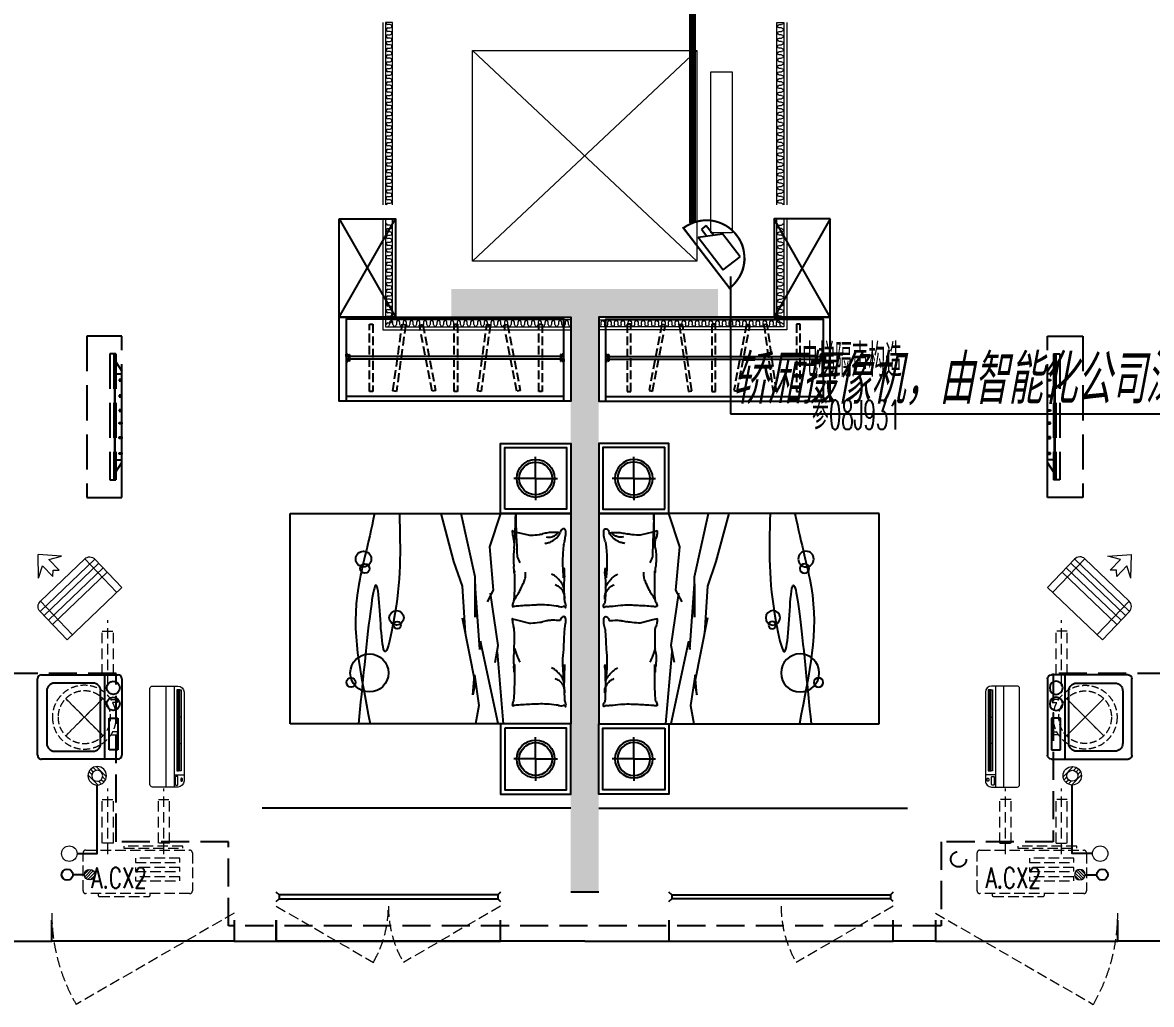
# Model space of a CAD drawing. Extents: x 3443499 to 7125205, y -1700016 to -264854.
# Drawn here: x 3556801 to 3564849, y -1077347 to -1070347 of the extents above; entities that cross this region are included whole.
import ezdxf
from ezdxf.enums import TextEntityAlignment as Align

# ---------------------------------------------------------------- set-up
doc = ezdxf.new("R2010")
doc.units = 0
doc.header["$LTSCALE"] = 1000
doc.header["$MEASUREMENT"] = 0
for name, pattern in [('$1$DASH', [0.35, 0.25, -0.1]), ('3.5方案汇报，与郭总、侯月琴确定户型_t8$0$高层_t8$0$DASH', [0.35, 0.25, -0.1]), ('A户型$0$DASH', [0.35, 0.25, -0.1]), ('DASH', [0.35, 0.25, -0.1]), ('HIDDEN', [0.375, 0.25, -0.125])]:
    doc.linetypes.add(name, pattern=pattern)
doc.layers.get('0').update_dxf_attribs({"linetype": 'CONTINUOUS'})
for name, color, linetype in [('!校对', 2, 'CONTINUOUS'), ('3-栏杆1', 252, 'CONTINUOUS'), ('3.5方案汇报，与郭总、侯月琴确定户型_t8$0$2020.03.04 -1安徽标准化洋房户型(UA）_t8_t8$0$A-家具-FURN', 251, 'CONTINUOUS'), ('3.5方案汇报，与郭总、侯月琴确定户型_t8$0$2020.03.04 -1安徽标准化洋房户型(UA）_t8_t8$0$fur', 252, 'CONTINUOUS'), ('3.5方案汇报，与郭总、侯月琴确定户型_t8$0$2020.03.04 -1安徽标准化洋房户型(UA）_t8_t8$0$看线', 154, 'CONTINUOUS'), ('3.5方案汇报，与郭总、侯月琴确定户型_t8$0$高层_t8$0$LS-家具-LB', 8, 'CONTINUOUS'), ('5fur', 175, 'CONTINUOUS'), ('DIM-照明', 7, 'CONTINUOUS'), ('EQUIP-安防', 3, 'CONTINUOUS'), ('LS-家具-LB', 8, 'CONTINUOUS'), ('LVTRY', 252, 'CONTINUOUS'), ('VPIPE-凝结', 150, 'CONTINUOUS'), ('VPIPE-雨水', 4, 'DASH'), ('WIRE-安防', 4, 'CONTINUOUS'), ('WIRE-照明', 2, 'CONTINUOUS'), ('保温', 6, 'CONTINUOUS'), ('看线', 185, 'CONTINUOUS')]:
    doc.layers.add(name, color=color, linetype=linetype)
for name, color, linetype, lineweight in [('3.5方案汇报，与郭总、侯月琴确定户型_t8$0$STAIR', 2, 'CONTINUOUS', 18), ('EQUIP_地漏', 7, 'CONTINUOUS', 18), ('PUB_TEXT', 7, 'CONTINUOUS', 20), ('VPIPE-废水', 31, 'TG_F', 18), ('WINDOW', 146, 'CONTINUOUS', 20), ('填充', 251, 'CONTINUOUS', 5), ('平面-空调室内机', 176, 'CONTINUOUS', 9), ('平面-空调预留孔', 252, 'CONTINUOUS', 15)]:
    doc.layers.add(name, color=color, linetype=linetype, lineweight=lineweight)
doc.styles.add('_TCH_DIM', font='SIMPLEX', dxfattribs={"bigfont": 'GBCBIG'})
doc.styles.add('DIM_FONT', font='SIMPLEX', dxfattribs={"width": 0.7, "bigfont": 'GBCBIG'})
doc.styles.add('HZTXT', font='gbeitc.shx', dxfattribs={"width": 0.8, "height": 400, "bigfont": 'hztxt.shx'})
doc.styles.get("Standard").update_dxf_attribs({"font": 'gbenor.shx', "bigfont": 'gbcbig.shx'})
doc.styles.add('TG_LINETYPE', font='SIMPLEX', dxfattribs={"width": 0.8, "height": 3, "bigfont": 'HZTXT'})
doc.linetypes.add('TG_F', pattern='A,2,-0.3,["F",TG_LINETYPE,S=0.1,R=0,X=-0.23,Y=-0.15],0', length=2.3)
pattern_1 = [(90, (-503782.47, -516048.461), (-16.49778, 1e-15), [9.525, -19.05]), (210, (-503782.47, -516048.461), (8.24889, -14.2874966), [9.525, -19.05]), (150, (-503782.47, -516038.936), (-8.24889, -14.2874966), [9.525, -19.05])]

# ---------------------------------------------------------------- blocks, each defined once
blk = doc.blocks.new('A$C00A30745')
at = {"layer": '5fur', "color": 252, "linetype": 'A户型$0$DASH'}
for p, q in [((10300, 2164.2), (10050, 2164.2)), ((10050, 2164.2), (10050, 1014.2)), ((10300, 1014.2), (10300, 2164.2)), ((10257.8, 2039.2), (10213.4, 2039.2)), ((10213.4, 2039.2), (10213.4, 1139.2)), ((10241.9, 2039.2), (10241.9, 1139.2)), ((10241.9, 2030.9), (10257.8, 2030.9)), ((10241.9, 2020.7), (10257.8, 2020.7)), ((10257.8, 2039.2), (10257.8, 1139.2)), ((10241.9, 2010.5), (10257.8, 2010.5)), ((10241.9, 2000.2), (10257.8, 2000.2)), ((10241.9, 1990), (10257.8, 1990)), ((10241.9, 1979.8), (10257.8, 1979.8)), ((10241.9, 1969.5), (10257.8, 1969.5)), ((10241.9, 1959.3), (10257.8, 1959.3)), ((10241.9, 1949.1), (10257.8, 1949.1)), ((10241.9, 1938.9), (10257.8, 1938.9)), ((10257.8, 1981.2), (10300, 1914.5)), ((10241.9, 1928.6), (10257.8, 1928.6)), ((10241.9, 1918.4), (10257.8, 1918.4)), ((10241.9, 1908.2), (10257.8, 1908.2)), ((10241.9, 1898), (10257.8, 1898)), ((10241.9, 1887.7), (10257.8, 1887.7)), ((10241.9, 1877.5), (10257.8, 1877.5)), ((10241.9, 1867.3), (10257.8, 1867.3)), ((10241.9, 1857), (10257.8, 1857)), ((10257.8, 1896.6), (10300, 1896.6)), ((10280.4, 1855.8), (10280.4, 1845.1)), ((10300, 1855.8), (10280.4, 1855.8)), ((10300, 1263.9), (10300, 1914.5)), ((10300, 1845.1), (10300, 1855.8)), ((10241.9, 1846.8), (10257.8, 1846.8)), ((10241.9, 1836.6), (10257.8, 1836.6)), ((10241.9, 1826.4), (10257.8, 1826.4)), ((10241.9, 1816.1), (10257.8, 1816.1)), ((10241.9, 1805.9), (10257.8, 1805.9)), ((10241.9, 1795.7), (10257.8, 1795.7)), ((10241.9, 1785.5), (10257.8, 1785.5)), ((10241.9, 1775.2), (10257.8, 1775.2)), ((10280.4, 1845.1), (10300, 1845.1)), ((10241.9, 1765), (10257.8, 1765)), ((10241.9, 1754.8), (10257.8, 1754.8)), ((10241.9, 1744.5), (10257.8, 1744.5)), ((10241.9, 1734.3), (10257.8, 1734.3)), ((10241.9, 1724.1), (10257.8, 1724.1)), ((10241.9, 1713.9), (10257.8, 1713.9)), ((10241.9, 1703.6), (10257.8, 1703.6)), ((10241.9, 1693.4), (10257.8, 1693.4)), ((10280.4, 1742.7), (10280.4, 1732)), ((10300, 1742.7), (10280.4, 1742.7)), ((10280.4, 1732), (10300, 1732)), ((10300, 1732), (10300, 1742.7)), ((10241.9, 1683.2), (10257.8, 1683.2)), ((10241.9, 1673), (10257.8, 1673)), ((10241.9, 1662.7), (10257.8, 1662.7)), ((10241.9, 1652.5), (10257.8, 1652.5)), ((10241.9, 1642.3), (10257.8, 1642.3)), ((10241.9, 1632), (10257.8, 1632)), ((10241.9, 1621.8), (10257.8, 1621.8)), ((10241.9, 1611.6), (10257.8, 1611.6)), ((10280.4, 1639.6), (10280.4, 1628.9)), ((10300, 1639.6), (10280.4, 1639.6)), ((10280.4, 1628.9), (10300, 1628.9)), ((10300, 1628.9), (10300, 1639.6)), ((10241.9, 1601.4), (10257.8, 1601.4)), ((10241.9, 1591.1), (10257.8, 1591.1)), ((10241.9, 1580.9), (10257.8, 1580.9)), ((10241.9, 1570.7), (10257.8, 1570.7)), ((10241.9, 1560.5), (10257.8, 1560.5)), ((10241.9, 1550.2), (10257.8, 1550.2)), ((10241.9, 1540), (10257.8, 1540)), ((10241.9, 1529.8), (10257.8, 1529.8)), ((10280.4, 1538.7), (10280.4, 1549.4)), ((10280.4, 1549.4), (10300, 1549.4)), ((10300, 1538.7), (10280.4, 1538.7)), ((10300, 1549.4), (10300, 1538.7)), ((10241.9, 1519.5), (10257.8, 1519.5)), ((10241.9, 1509.3), (10257.8, 1509.3)), ((10241.9, 1499.1), (10257.8, 1499.1)), ((10241.9, 1488.9), (10257.8, 1488.9)), ((10241.9, 1478.6), (10257.8, 1478.6)), ((10241.9, 1468.4), (10257.8, 1468.4)), ((10241.9, 1458.2), (10257.8, 1458.2)), ((10241.9, 1448), (10257.8, 1448)), ((10241.9, 1437.7), (10257.8, 1437.7)), ((10241.9, 1427.5), (10257.8, 1427.5)), ((10241.9, 1417.3), (10257.8, 1417.3)), ((10241.9, 1407), (10257.8, 1407)), ((10241.9, 1396.8), (10257.8, 1396.8)), ((10241.9, 1386.6), (10257.8, 1386.6)), ((10241.9, 1376.4), (10257.8, 1376.4)), ((10280.4, 1435.7), (10280.4, 1446.4)), ((10280.4, 1446.4), (10300, 1446.4)), ((10300, 1435.7), (10280.4, 1435.7)), ((10300, 1446.4), (10300, 1435.7)), ((10241.9, 1366.1), (10257.8, 1366.1)), ((10241.9, 1355.9), (10257.8, 1355.9)), ((10241.9, 1345.7), (10257.8, 1345.7)), ((10241.9, 1335.4), (10257.8, 1335.4)), ((10241.9, 1325.2), (10257.8, 1325.2)), ((10241.9, 1315), (10257.8, 1315)), ((10241.9, 1304.8), (10257.8, 1304.8)), ((10241.9, 1294.5), (10257.8, 1294.5)), ((10280.4, 1322.6), (10280.4, 1333.3)), ((10280.4, 1333.3), (10300, 1333.3)), ((10300, 1322.6), (10280.4, 1322.6)), ((10300, 1333.3), (10300, 1322.6)), ((10241.9, 1284.3), (10257.8, 1284.3)), ((10241.9, 1274.1), (10257.8, 1274.1)), ((10241.9, 1263.9), (10257.8, 1263.9)), ((10241.9, 1253.6), (10257.8, 1253.6)), ((10241.9, 1243.4), (10257.8, 1243.4)), ((10241.9, 1233.2), (10257.8, 1233.2)), ((10241.9, 1222.9), (10257.8, 1222.9)), ((10241.9, 1212.7), (10257.8, 1212.7)), ((10257.8, 1281.7), (10300, 1281.7)), ((10257.8, 1197.1), (10300, 1263.9)), ((10213.4, 1139.2), (10257.8, 1139.2)), ((10241.9, 1202.5), (10257.8, 1202.5)), ((10241.9, 1192.3), (10257.8, 1192.3)), ((10241.9, 1182), (10257.8, 1182)), ((10241.9, 1171.8), (10257.8, 1171.8)), ((10241.9, 1161.6), (10257.8, 1161.6)), ((10241.9, 1151.4), (10257.8, 1151.4)), ((10241.9, 1141.1), (10257.8, 1141.1)), ((10050, 1014.2), (10300, 1014.2))]:
    blk.add_line(p, q, dxfattribs=at)
blk = doc.blocks.new('$TwtSys$00000543')
at = {"color": 252}
for p, q in [((-94, -9), (9, 94)), ((-9, -94), (94, 9)), ((12, 55), (42, 84)), ((40, 40), (66, 66)), ((55, 12), (84, 42)), ((-84, -42), (-55, -12)), ((-66, -66), (-40, -40)), ((-42, -84), (-12, -55))]:
    blk.add_line(p, q, dxfattribs=at)
for radius in [94, 56.4]:
    blk.add_circle((0, 0), radius, dxfattribs=at)
blk = doc.blocks.new('dnfhfn')
at = {"color": 252, "linetype": '$1$DASH', "ltscale": 0.2}
for p, q in [((101.9, 462.7, 0), (121.9, 462.7, 0)), ((101.9, 417.2, 0), (101.9, 462.7, 0)), ((121.9, 462.7, 0), (121.9, 429, 0)), ((353.1, 462.7, 0), (333.1, 462.7, 0)), ((333.1, 462.7, 0), (333.1, 429, 0)), ((353.1, 417.2, 0), (353.1, 462.7, 0))]:
    blk.add_line(p, q, dxfattribs=at)
at = {"color": 252, "linetype": '$1$DASH', "ltscale": 0.2, "elevation": 0}
for points in [[(94.9, 360.1), (94.9, 360.1), (360.1, 94.9), (360.1, 94.9)], [(360.1, 360.1), (94.9, 94.9), (94.9, 94.9), (360.1, 360.1)]]:
    blk.add_lwpolyline(points, close=True, dxfattribs=at)
at = {"color": 252, "linetype": '$1$DASH', "ltscale": 0.2}
for radius in [227.5, 187.5]:
    blk.add_circle((227.5, 227.5, 0), radius, dxfattribs=at)
blk = doc.blocks.new('$TwtSys$00000141')
at = {"color": 1}
for p, q in [((-47, 4), (-5, 46)), ((-47, 4), (-5, 46)), ((-44, -18), (18, 44)), ((-44, -18), (18, 44)), ((-33, -33), (33, 33)), ((-33, -33), (33, 33)), ((-16, -44), (44, 16)), ((-16, -44), (44, 16)), ((6, -46), (46, -6)), ((6, -46), (46, -6))]:
    blk.add_line(p, q, dxfattribs=at)
blk.add_circle((0, 0), 47, dxfattribs=at)
blk.add_circle((0, 0), 47, dxfattribs=at)
blk = doc.blocks.new('fergve')
at = {"layer": '平面-空调预留孔', "color": 8, "linetype": 'DASH', "ltscale": 0.3}
for p, q in [((119062.7, 54987.6), (119062.7, 54977.6)), ((119435.6, 54977.6), (119435.6, 54987.6)), ((119072.7, 54967.6), (119425.6, 54967.6))]:
    blk.add_line(p, q, dxfattribs=at)
blk.add_lwpolyline([(119715.9, 54987.6), (118975.9, 54987.6, -0.414214), (118955.9, 55007.6), (118955.9, 55277.6, -0.414214), (118975.9, 55297.6), (119715.9, 55297.6, -0.414214), (119735.9, 55277.6), (119735.9, 55007.6, -0.414214)], format="xyb", close=True, dxfattribs=at)
for points in [[(119666.7, 55326.8), (119246.8, 55326.8), (119246.8, 55311.6), (119666.7, 55311.6)], [(119645.5, 55239.2), (119330, 55239.2), (119330, 55210.2), (119645.5, 55210.2)], [(119645.5, 55173.4), (119330, 55173.4), (119330, 55144.4), (119645.5, 55144.4)], [(119645.5, 55107.6), (119330, 55107.6), (119330, 55078.6), (119645.5, 55078.6)]]:
    blk.add_lwpolyline(points, close=True, dxfattribs=at)
for centre, start, end in [((119072.7, 54977.6), 180, 270), ((119425.6, 54977.6), 270, 0)]:
    blk.add_arc(centre, 10, start, end, dxfattribs=at)
at = {"layer": '平面-空调预留孔', "color": 8, "linetype": 'DASH', "ltscale": 0.3, "style": '_TCH_DIM', "width": 0.705882}
blk.add_text('A.CX2', height=146.88, dxfattribs=at).set_placement((119015.3, 55027.3))
blk = doc.blocks.new('$LinePat$保温层')
at = {"color": 0}
for p, q in [((24, -24), (24, -56)), ((72, -56), (72, -24))]:
    blk.add_line(p, q, dxfattribs=at)
for centre, start, end in [((96, -24), 90, 180), ((0, -24), 0, 90), ((48, -56), 180, 0)]:
    blk.add_arc(centre, 24, start, end, dxfattribs=at)
blk = doc.blocks.new('FSFSFSEFS')
at = {"layer": '填充', "color": 252, "true_color": 0x939598}
for points in [[(502442.4, 522248.5), (502442.4, 520948.5)], [(502512.4, 520948.5), (502512.4, 522248.5), (502462.4, 522248.5), (502462.4, 520948.5)], [(502442.4, 520848.5), (502442.4, 520058.5), (503782.5, 520058.5)], [(502462.4, 520848.5), (502462.4, 520078.5), (503782.5, 520078.5), (503782.5, 520128.5), (502512.4, 520128.5), (502512.4, 520848.5)]]:
    blk.add_lwpolyline(points, dxfattribs=at)
at = {"layer": '填充', "color": 252, "yscale": 0.4999999998742679, "zscale": 0.4999999998742679}
for p, xscale, rotation in [((502467.4, 522198.1), 0.5006377550074883, 90.00000000000567), ((502467.4, 522150), 0.5006377550074883, 90.00000000000567), ((502467.4, 522101.9), 0.5006377550074883, 90.00000000000567), ((502467.4, 522053.9), 0.5006377550074883, 90.00000000000567), ((502467.4, 522005.8), 0.5006377550074883, 90.00000000000567), ((502467.4, 521957.7), 0.5006377550074883, 90.00000000000567), ((502467.4, 521909.7), 0.5006377550074883, 90.00000000000567), ((502467.4, 521861.6), 0.5006377550074883, 90.00000000000567), ((502467.4, 521813.6), 0.5006377550074883, 90.00000000000567), ((502467.4, 521765.5), 0.5006377550074883, 90.00000000000567), ((502467.4, 521717.4), 0.5006377550074883, 90.00000000000567), ((502467.4, 521669.4), 0.5006377550074883, 90.00000000000567), ((502467.4, 521621.3), 0.5006377550074883, 90.00000000000567), ((502467.4, 521573.3), 0.5006377550074883, 90.00000000000567), ((502467.4, 521525.2), 0.5006377550074883, 90.00000000000567), ((502467.4, 521477.1), 0.5006377550074883, 90.00000000000567), ((502467.4, 521429.1), 0.5006377550074883, 90.00000000000567), ((502467.4, 521381), 0.5006377550074883, 90.00000000000567), ((502467.4, 521333), 0.5006377550074883, 90.00000000000567), ((502467.4, 521284.9), 0.5006377550074883, 90.00000000000567), ((502467.4, 521236.8), 0.5006377550074883, 90.00000000000567), ((502467.4, 521188.8), 0.5006377550074883, 90.00000000000567), ((502467.4, 521140.7), 0.5006377550074883, 90.00000000000567), ((502467.4, 521092.6), 0.5006377550074883, 90.00000000000567), ((502467.4, 521044.6), 0.5006377550074883, 90.00000000000567), ((502467.4, 520996.5), 0.5006377550074883, 90.00000000000567), ((502467.4, 520948.5), 0.5006377550074883, 90.00000000000567), ((502467.4, 520768.3), 0.5006377550074883, 90.00000000000567), ((502467.4, 520720.2), 0.5006377550074883, 90.00000000000567), ((502467.4, 520672.1), 0.5006377550074883, 90.00000000000567), ((502467.4, 520624.1), 0.5006377550074883, 90.00000000000567), ((502467.4, 520576), 0.5006377550074883, 90.00000000000567), ((502467.4, 520528), 0.5006377550074883, 90.00000000000567), ((502467.4, 520479.9), 0.5006377550074883, 90.00000000000567), ((502467.4, 520431.8), 0.5006377550074883, 90.00000000000567), ((502467.4, 520383.8), 0.5006377550074883, 90.00000000000567), ((502467.4, 520335.7), 0.5006377550074883, 90.00000000000567), ((502467.4, 520287.6), 0.5006377550074883, 90.00000000000567), ((502467.4, 520239.6), 0.5006377550074883, 90.00000000000567), ((502467.4, 520191.5), 0.5006377550074883, 90.00000000000567), ((502467.4, 520143.5), 0.5006377550074883, 90.00000000000567), ((502467.4, 520095.4), 0.5006377550074883, 90.00000000000567), ((502527.4, 520083.5), 0.5013020832264922, 180.0000000004735), ((502575.5, 520083.5), 0.5013020832264922, 180.0000000004735), ((502623.6, 520083.5), 0.5013020832264922, 180.0000000004735), ((502671.7, 520083.5), 0.5013020832264922, 180.0000000004735), ((502719.9, 520083.5), 0.5013020832264922, 180.0000000004735), ((502768, 520083.5), 0.5013020832264922, 180.0000000004735), ((502816.1, 520083.5), 0.5013020832264922, 180.0000000004735), ((502864.2, 520083.5), 0.5013020832264922, 180.0000000004735), ((502912.4, 520083.5), 0.5013020832264922, 180.0000000004735), ((502960.5, 520083.5), 0.5013020832264922, 180.0000000004735), ((503008.6, 520083.5), 0.5013020832264922, 180.0000000004735), ((503056.7, 520083.5), 0.5013020832264922, 180.0000000004735), ((503104.9, 520083.5), 0.5013020832264922, 180.0000000004735), ((503153, 520083.5), 0.5013020832264922, 180.0000000004735), ((503201.1, 520083.5), 0.5013020832264922, 180.0000000004735), ((503249.2, 520083.5), 0.5013020832264922, 180.0000000004735), ((503297.4, 520083.5), 0.5013020832264922, 180.0000000004735), ((503345.5, 520083.5), 0.5013020832264922, 180.0000000004735), ((503393.6, 520083.5), 0.5013020832264922, 180.0000000004735), ((503441.7, 520083.5), 0.5013020832264922, 180.0000000004735), ((503489.9, 520083.5), 0.5013020832264922, 180.0000000004735), ((503538, 520083.5), 0.5013020832264922, 180.0000000004735), ((503586.1, 520083.5), 0.5013020832264922, 180.0000000004735), ((503634.2, 520083.5), 0.5013020832264922, 180.0000000004735), ((503682.4, 520083.5), 0.5013020832264922, 180.0000000004735), ((503730.5, 520083.5), 0.5013020832264922, 180.0000000004735), ((503778.6, 520083.5), 0.5013020832264922, 180.0000000004735)]:
    blk.add_blockref('$LinePat$保温层', p, dxfattribs=dict(at, xscale=xscale, rotation=rotation))
blk = doc.blocks.new('dasdasf1sa2f31as32f')
at = {"color": 8}
for p, q in [((-116, 585.6), (43.3, 640.5)), ((-22.8, 585.5), (-116, 585.6)), ((-22.8, 585.5), (-73.4, 493.2)), ((82.7, 476.6), (43.3, 640.5)), ((-473.5, 259.7), (-339.5, 504)), ((-269.8, 524.3), (-427.7, 236.5)), ((134.6, 245.5), (-338.8, 505.1)), ((-269.8, 524.3), (113.7, 314)), ((-31.3, 504.4), (-73.4, 493.2)), ((-18.1, 462.9), (-31.3, 504.4)), ((32.4, 555.1), (-18.1, 462.9)), ((82.7, 476.6), (32.4, 555.1)), ((92.6, 168.8), (-380.9, 428.5)), ((114.7, 208.4), (-359.1, 468.2)), ((72.3, 131.9), (-401.1, 391.6)), ((0, 0), (-473.5, 259.7)), ((113.7, 314), (-44.2, 26.2)), ((134, 244.4), (0, 0))]:
    blk.add_line(p, q, dxfattribs=at)
for centre, start, end in [((-294.5, 479.4), 61.25933, 151.25933), ((89, 269), 331.25933, 61.25933)]:
    blk.add_arc(centre, 51.3, start, end, dxfattribs=at)
blk = doc.blocks.new('dongkong')
at = {"layer": '平面-空调预留孔', "color": 8, "linetype": 'HIDDEN', "ltscale": 0.3}
for p, q in [((-603796, 210899.9), (-603796, 210431.5)), ((-603836, 210821), (-603836, 210510.8)), ((-603836, 210821), (-603756, 210821)), ((-603756, 210821), (-603756, 210510.8))]:
    blk.add_line(p, q, dxfattribs=at)
blk.add_lwpolyline([(-603756, 210510.8), (-603836, 210510.8)], dxfattribs=at)
blk = doc.blocks.new('A$C001338C2')
at = {"color": 8}
for p, q in [((845, 304), (55, 304)), ((109, 215), (109, 304)), ((0, 249), (0, 22)), ((900, 22), (900, 249)), ((22, 0), (878, 0))]:
    blk.add_line(p, q, dxfattribs=at)
at = {"color": 8, "lineweight": 5}
for p, q in [((900, 215), (0, 215)), ((865, 279), (144, 279)), ((144, 279), (144, 266)), ((387, 279), (144, 279)), ((144, 279), (144, 253)), ((144, 266), (865, 266)), ((144, 240), (144, 253)), ((144, 253), (865, 253)), ((865, 240), (144, 240)), ((387, 240), (387, 279)), ((622, 240), (387, 240)), ((865, 279), (622, 279)), ((622, 279), (622, 240)), ((865, 253), (865, 279)), ((865, 266), (865, 240)), ((900, 143), (0, 143))]:
    blk.add_line(p, q, dxfattribs=at)
at = {"color": 8}
for points in [[(89, 226), (22, 226, -0.414214), (17, 232), (17, 243, -0.414214), (22, 249), (89, 249, -0.414214), (95, 243), (95, 232, -0.414214)], [(73, 275), (57, 275, -0.414214), (51, 281), (51, 283, -0.414214), (57, 289), (73, 289, -0.414214), (79, 283), (79, 281, -0.414214)]]:
    blk.add_lwpolyline(points, format="xyb", close=True, dxfattribs=at)
for centre, radius, start, end in [((55, 249), 55, 90, 180), ((845, 249), 55, 360, 90), ((22, 22), 22, 180, 270), ((878, 22), 22, 270, 360)]:
    blk.add_arc(centre, radius, start, end, dxfattribs=at)
blk = doc.blocks.new('A$C263B1184')
at = {"layer": '保温', "linetype": 'Continuous', "ltscale": 10}
h = blk.add_hatch(dxfattribs=at)
h.set_pattern_fill('HEX', color=251, scale=10, angle=90, style=0)
h.set_pattern_definition(pattern_1)
h.paths.add_polyline_path([(1050.1, 4100), (1050.1, 4300), (-850, 4300), (-850, 4100)])
h = blk.add_hatch(dxfattribs=at)
h.set_pattern_fill('HEX', color=251, scale=10, angle=90, style=0)
h.set_pattern_definition(pattern_1)
h.paths.add_polyline_path([(0.1, 0), (200.1, 0), (200.1, 4100), (0.1, 4100)])
at = {"layer": '保温', "color": 251, "linetype": 'ByBlock', "ltscale": 10}
blk.add_line((0, 0), (200, 0), dxfattribs=at)
blk = doc.blocks.new('3.5方案汇报，与郭总、侯月琴确定户型_t8$0$2020.03.04 -1安徽标准化洋房户型(UA）_t8_t8$0$A-F-Bed1500-4')
for p, q in [((-750, 0), (750, 0)), ((-750, -2000), (-750, 0)), ((750, 0), (750, -2000)), ((750, -2000), (-750, -2000))]:
    blk.add_line(p, q)
at = {"color": 251}
for p, q in [((-617.8, -386.2), (-597.1, -303.6)), ((8.5, -386.2), (29.2, -303.6)), ((-625.3, -416.2), (-617.8, -386.2)), ((1, -416.2), (8.5, -386.2)), ((750, -478.8), (236.2, -522.2)), ((-511.9, -577.2), (-750, -498.5)), ((-203.9, -549.7), (-511.9, -577.2)), ((-121.4, -593.7), (-203.9, -549.7)), ((192.2, -516.7), (-181.9, -571.7)), ((746.3, -516.7), (159.2, -643.1)), ((313.2, -538.7), (192.2, -516.7)), ((159.2, -643.1), (219.7, -648.6)), ((-297.4, -681.6), (-750, -781.9)), ((-11.3, -681.6), (-297.4, -681.6)), ((219.7, -648.6), (-247.9, -681.6)), ((-247.9, -681.6), (-11.3, -681.6)), ((-5.8, -775.1), (461.8, -681.6)), ((399.8, -687.1), (619.8, -654.1)), ((542.8, -698.1), (399.8, -687.1)), ((461.8, -681.6), (542.8, -698.1)), ((619.8, -654.1), (750, -678.8)), ((-407.4, -835.5), (-231.4, -775.1)), ((-231.4, -775.1), (103.3, -753.3)), ((-750, -926.6), (-407.4, -835.5))]:
    blk.add_line(p, q, dxfattribs=at)
for points in [[(-221.2, -48.4, 0.027842), (-245, -59.1, 0.048685), (-257.6, -67.1, 0.023666), (-285.5, -91.5, 0.031223), (-304.5, -112.2, 0.046801), (-309.6, -119.9, 0.023191), (-317.6, -136.6)], [(-139.2, -42.8, 0.088153), (-173.8, -46.3, 0.088153), (-205, -61.5, 0.077547), (-226.6, -83.1, 0.077547), (-240.7, -110.3)], [(-135.5, -403.1, 0.016108), (-174.4, -376.8, 0.024599), (-201.2, -361.8, 0.009477), (-250.3, -338.5, 0.015937), (-280.1, -326.1, 0.072521), (-296.4, -322.5, 0.033339), (-332.7, -322.4)], [(-521.7, -401.5, 0.009729), (-744.4, -392.5, 0.002723), (-441.6, -382.4, 0.007971), (-419.8, -373.4, 0.007971), (-398.4, -363.6)], [(213.5, -401.5, 0.009729), (240.8, -392.5, 0.009729), (267.7, -382.4, 0.007971), (289.4, -373.4, 0.007971), (310.9, -363.6)]]:
    blk.add_lwpolyline(points, format="xyb", dxfattribs=at)
for centre, radius in [((-6.3, -1241.9), 51.6), ((46.1, -1236.6), 26.2), ((386.6, -1435.5), 135.8), ((-425.4, -1477.4), 55.7), ((-357.3, -1467), 33.5), ((454.7, -1566.4), 33.1)]:
    blk.add_circle(centre, radius, dxfattribs=at)
for centre, radius, start, end in [((-628.3, -50), 13.1, 101.27238, 206.58052), ((-609.5, -40.6), 34.2, 206.58052, 265.59979), ((-613.2, -125.8), 90.4, 90, 101.27238), ((-123.4, -127.8), 491.8, 173.76764, 180), ((-613.2, -196.5), 161.1, 81.56281, 90), ((-676.3, -199.1), 139.9, 45.09762, 62.79641), ((-634.3, -338.6), 304.8, 74.25602, 81.56281), ((-485.9, 187.9), 242.2, 254.25602, 262.45315), ((-402.1, 1074.8), 1132.9, 264.1433, 270.00126), ((-402.1, 990.8), 1049, 270, 276.0867), ((-335.3, -196.9), 152.4, 92.53859, 100.18988), ((-468.1, -1934), 1890.1, 84.61873, 86.78996), ((-329.2, -334), 289.7, 85.19815, 92.53859), ((-231.9, 824.8), 873.2, 265.19815, 269.42426), ((-225.6, 1445.8), 1494.3, 269.42426, 271.90789), ((-203.2, 772.7), 820.8, 271.90789, 275.25919), ((-132.9, 9.1), 53.9, 275.25919, 300.65125), ((-90.7, -62.2), 28.9, 85.69746, 120.65125), ((-90.4, -58.4), 25.1, 68.2117, 85.69746), ((-72.2, -48.6), 15.6, 158.0096, 201.42098), ((-328.3, -36.1), 246, 347.89054, 351.86652), ((-82.7, -44.4), 4.28, 78.10694, 158.0096), ((-117.3, -66.3), 32.8, 351.86652, 21.42098), ((-81.3, -37.9), 2.32, 258.10694, 19.56397), ((-82.4, -38.3), 3.42, 19.56397, 68.2117), ((-2.1, -50), 13.1, 101.27238, 206.58052), ((16.8, -40.6), 34.2, 206.58052, 265.59979), ((13, -125.8), 90.4, 90, 101.27238), ((502.9, -127.8), 491.8, 173.76764, 180), ((13, -196.5), 161.1, 81.56281, 90), ((-8, -338.6), 304.8, 74.25602, 81.56281), ((347.8, 4073.2), 4127.5, 266.20601, 268.19145), ((307.2, 624.5), 682.7, 262.45315, 270), ((307.2, 990.8), 1049, 270, 276.0867), ((338.9, -334), 289.7, 85.19815, 92.53859), ((498.7, 6156.8), 6203.8, 268.40567, 269.60458), ((436.3, 824.8), 873.2, 265.19815, 269.42426), ((653.8, -374.1), 391.6, 128.38857, 133.81151), ((458.3, -127.3), 76.8, 117.23959, 128.38857), ((362.3, 474.1), 529.3, 276.0867, 280.18988), ((530.3, -267.1), 234, 110.86028, 117.23959), ((442.5, 1445.8), 1494.3, 269.42426, 271.90789), ((521.6, -141.7), 99.2, 126.08636, 143.82335), ((521.6, -141.7), 99.2, 105.93524, 126.08636), ((443.4, 2582.7), 2630.7, 271.06466, 272.93655), ((521.6, -141.7), 99.2, 85.78412, 105.93524), ((573.2, 9.1), 53.9, 275.25919, 300.65125), ((615.4, -62.2), 28.9, 85.69746, 120.65125), ((615.7, -58.4), 25.1, 68.2117, 85.69746), ((633.9, -48.6), 15.6, 158.0096, 201.42098), ((377.8, -36.1), 246, 347.89054, 351.86652), ((588.9, -66.3), 32.8, 351.86652, 21.42098), ((623.5, -44.4), 4.28, 78.10694, 158.0096), ((624.8, -37.9), 2.32, 258.10694, 19.56397), ((623.8, -38.3), 3.42, 19.56397, 68.2117), ((-411.2, -127.8), 204, 180, 189.68437), ((-666.9, -163.1), 89.9, 41.44291, 53.73593), ((-639, -138.5), 52.6, 25.35512, 41.44291), ((-728, -180.6), 151.1, 21.81492, 25.35512), ((-778.6, -200.9), 205.6, 18.7799, 21.81492), ((-637.1, -152.8), 56.2, 0, 18.7799), ((-672.5, -152.8), 91.5, 345.31489, 0), ((-676.3, -199.1), 139.9, 27.39883, 45.09762), ((-676.3, -199.1), 139.9, 16.51498, 27.39883), ((-676.3, -199.1), 139.9, 5.63113, 16.51498), ((814.4, -224.8), 913.1, 172.3191, 176.63125), ((106.1, -129.3), 198.3, 167.89054, 172.3191), ((215.1, -127.8), 204, 180, 189.68437), ((534.8, -214.8), 200.2, 151.68324, 156.99723), ((402, -143.2), 49.3, 140.96506, 151.68324), ((538.6, -254), 225.2, 133.81151, 140.96506), ((521.6, -141.7), 99.2, 143.82335, 161.56035), ((1520.6, -224.8), 913.1, 172.3191, 176.63125), ((812.3, -129.3), 198.3, 167.89054, 172.3191), ((257.2, -13.7), 882, 189.68437, 192.19838), ((-914.9, -267.1), 317.1, 8.00505, 12.19838), ((-1253.2, -314.6), 658.8, 2.66488, 8.00505), ((580.5, -211.1), 678.7, 176.63125, 181.63309), ((1266.7, -191.5), 1365.2, 181.63309, 183.05496), ((883.5, -13.7), 882, 189.68437, 192.19838), ((-288.6, -267.1), 317.1, 8.00505, 12.19838), ((-627, -314.6), 658.8, 2.66488, 8.00505), ((1286.7, -211.1), 678.7, 176.63125, 181.63309), ((1972.9, -191.5), 1365.2, 181.63309, 183.05496), ((-662.8, -287.2), 67.7, 345.95481, 2.66488), ((13519.6, 462.4), 13635.6, 183.05496, 183.50486), ((-36.5, -287.2), 67.7, 345.95481, 2.66488), ((14225.8, 462.4), 13635.6, 183.05496, 183.50486), ((-532.4, -521.2), 119.7, 96.43405, 107.38641), ((-529.5, -547.2), 145.9, 78.44144, 96.43405), ((-244.8, -6117.7), 5718.5, 89.71346, 90.97038), ((-321, -340.7), 62.9, 250.78629, 262.77597), ((-222.1, -1563.3), 1164, 86.42603, 89.71346), ((-158.6, -547.2), 145.9, 77.13096, 86.42603), ((230.2, -351.5), 321.2, 183.50486, 189.99836), ((93.9, -521.2), 119.7, 96.43405, 107.38641), ((135.8, -2065.3), 1664, 86.58211, 91.90513), ((423.3, -6117.7), 5718.5, 89.71346, 90.97038), ((412.3, 653.9), 1057.4, 265.3453, 268.26839), ((446.1, -1563.3), 1164, 86.42603, 89.71346), ((495.2, -1386.3), 985.1, 85.05951, 88.63568), ((936.3, -351.5), 321.2, 183.50486, 189.99836), ((-624.4, -416.4), 0.917, 165.95506, 274.08294), ((-643.6, -147.3), 270.8, 274.08294, 279.4841), ((-636.8, -187.8), 229.7, 279.4841, 287.38641), ((-433.2, 75.2), 484.2, 262.03917, 271.8979), ((-484.5, 994.5), 1404.8, 272.74906, 274.61758), ((-273.5, -1618.3), 1216.5, 92.60963, 94.61758), ((-136.2, -449.1), 45.3, 62.71588, 77.13096), ((-80.3, -340.6), 76.7, 242.71588, 253.77885), ((-77.3, -330.3), 87.5, 253.77885, 262.87961), ((-87.9, -415.8), 1.32, 262.87961, 343.30223), ((-105.2, -410.6), 19.3, 343.30223, 9.99836), ((1.9, -416.4), 0.917, 165.95506, 274.08294), ((-17.3, -147.3), 270.8, 274.08294, 279.4841), ((-10.6, -187.8), 229.7, 279.4841, 287.38641), ((281, -178.9), 230.1, 258.44144, 272.74906), ((224.7, 994.5), 1404.8, 272.74906, 274.61758), ((435.7, -1618.3), 1216.5, 92.60963, 94.61758), ((570, -449.1), 45.3, 62.71588, 77.13096), ((625.9, -340.6), 76.7, 242.71588, 253.77885), ((628.9, -330.3), 87.5, 253.77885, 262.87961), ((618.2, -415.8), 1.32, 262.87961, 343.30223), ((601, -410.6), 19.3, 343.30223, 9.99836)]:
    blk.add_arc(centre, radius, start, end, dxfattribs=at)
for points, knots in [([(-750, -1220.9), (-476.8, -1214.8), (-219.5, -1206.6), (406.7, -1343.6), (-750, -1378.3), (203.9, -1456.5), (750, -1514.1)], [0, 0, 0, 0, 692.785923, 915.160849, 1290.08623, 2337.669759, 2337.669759, 2337.669759, 2337.669759]), ([(-750, -1398.9), (-520.4, -1444.7), (-9, -1599.5), (374.4, -1500.2), (750, -1430.3)], [0, 0, 0, 0, 470.099243, 1589.098475, 1589.098475, 1589.098475, 1589.098475])]:
    blk.add_open_spline(points, degree=3, knots=knots, dxfattribs=at)
blk = doc.blocks.new('3.5方案汇报，与郭总、侯月琴确定户型_t8$0$2020.03.04 -1安徽标准化洋房户型(UA）_t8_t8$0$VCBCXVBCXVBV')
at = {"color": 251}
for p, q in [((212022, 120965.5), (212022, 121120.5)), ((212022, 120965.5), (211867, 120965.5)), ((212022, 120965.5), (212022, 120810.5)), ((212022, 120965.5), (212177, 120965.5)), ((212022, 118965.5), (212022, 119120.5)), ((212022, 118965.5), (211867, 118965.5)), ((212022, 118965.5), (212022, 118810.5)), ((212022, 118965.5), (212177, 118965.5))]:
    blk.add_line(p, q, dxfattribs=at)
for points in [[(211772, 120715.5), (211772, 121215.5), (212272, 121215.5), (212272, 120715.5)], [(211772, 119215.5), (211772, 118715.5), (212272, 118715.5), (212272, 119215.5)]]:
    blk.add_lwpolyline(points, close=True)
for points in [[(211802, 120745.5), (211802, 121185.5), (212242, 121185.5), (212242, 120745.5)], [(211802, 119185.5), (211802, 118745.5), (212242, 118745.5), (212242, 119185.5)]]:
    blk.add_lwpolyline(points, close=True, dxfattribs=at)
for centre in [(212022, 120965.5), (212022, 118965.5)]:
    blk.add_circle(centre, 135)
for centre in [(212022, 120965.5), (212022, 118965.5)]:
    blk.add_circle(centre, 117, dxfattribs=at)
at = {"layer": '3.5方案汇报，与郭总、侯月琴确定户型_t8$0$2020.03.04 -1安徽标准化洋房户型(UA）_t8_t8$0$A-家具-FURN', "rotation": 270}
blk.add_blockref('3.5方案汇报，与郭总、侯月琴确定户型_t8$0$2020.03.04 -1安徽标准化洋房户型(UA）_t8_t8$0$A-F-Bed1500-4', (212272, 119965.5), dxfattribs=at)
blk = doc.blocks.new('*U242')
at = {"layer": '3.5方案汇报，与郭总、侯月琴确定户型_t8$0$高层_t8$0$LS-家具-LB'}
for p, q in [((50, -280), (50, -263.4)), ((50, -263.4), (60.2, -263.4)), ((67.8, -280), (50, -280)), ((50, -280), (67.8, -280)), ((60.2, -280), (50, -280)), ((67.8, -300.5), (50, -300.5)), ((50, -300.5), (67.8, -300.5)), ((50, -300.5), (50, -317.1)), ((60.2, -300.5), (50, -300.5)), ((50, -317.1), (60.2, -317.1)), ((60.2, -263.4), (60.2, -280)), ((60.2, -317.1), (60.2, -300.5)), ((67.8, -313.4), (67.8, -267.1)), ((67.8, -267.1), (72.2, -267.1)), ((72.2, -313.4), (67.8, -313.4)), ((72.1, -280), (1577.8, -280)), ((72.1, -300.5), (1577.8, -300.5)), ((72.2, -267.1), (72.2, -313.4)), ((1577.8, -267.1), (1577.8, -313.4)), ((1582.2, -267.1), (1577.8, -267.1)), ((1577.8, -313.4), (1582.2, -313.4)), ((1582.2, -313.4), (1582.2, -267.1)), ((1582.2, -280), (1600, -280)), ((1582.2, -300.5), (1600, -300.5)), ((1589.8, -263.4), (1589.8, -280)), ((1600, -263.4), (1589.8, -263.4)), ((1589.8, -280), (1600, -280)), ((1589.8, -300.5), (1600, -300.5)), ((1589.8, -317.1), (1589.8, -300.5)), ((1600, -317.1), (1589.8, -317.1)), ((1600, -280), (1600, -263.4)), ((1600, -300.5), (1600, -317.1)), ((50, -565), (1600, -565)), ((50, -600), (1600, -600))]:
    blk.add_line(p, q, dxfattribs=at)
blk.add_lwpolyline([(50, -600), (50, -15), (1600, -15), (1600, -600), (1650, -600), (1650, 0), (0, 0), (0, -600), (50, -600)], dxfattribs=at)
at = {"layer": '3.5方案汇报，与郭总、侯月琴确定户型_t8$0$高层_t8$0$LS-家具-LB', "color": 251, "linetype": '3.5方案汇报，与郭总、侯月琴确定户型_t8$0$高层_t8$0$DASH', "ltscale": 0.25}
for points in [[(203.3, -50), (203.3, -530), (228.3, -530), (228.3, -50)], [(450.1, -52), (359.5, -523.3), (384, -528), (474.7, -56.7)], [(573.1, -54), (638.7, -529.5), (663.5, -526), (597.8, -50.5)], [(807.1, -50), (807.1, -530), (832.1, -530), (832.1, -50)], [(1053.9, -52), (963.2, -523.3), (987.8, -528), (1078.4, -56.7)], [(1176.8, -54), (1242.5, -529.5), (1267.2, -526), (1201.6, -50.5)], [(1410.8, -50), (1410.8, -530), (1435.8, -530), (1435.8, -50)]]:
    blk.add_lwpolyline(points, close=True, dxfattribs=at)
blk = doc.blocks.new('A$C25274923')
at = {"color": 252, "linetype": 'DASH', "ltscale": 0.8}
for p, q in [((37759.9, 3660), (30240, 3660)), ((37759.9, 2460), (37759.9, 3660)), ((51960, 3660), (44440.1, 3660)), ((44440.1, 3660), (44440.1, 2460)), ((38560, 2460), (37759.9, 2460)), ((38560, 1860), (38560, 2460)), ((44440.1, 2460), (43640, 2460)), ((43640, 2460), (43640, 1860)), ((43640, 1860), (38560, 1860))]:
    blk.add_line(p, q, dxfattribs=at)
at = {"color": 252}
for p, q in [((37708.5, 3340), (37771.8, 3340)), ((37708.5, 3115.5), (37708.5, 3340)), ((37771.8, 3340), (37771.8, 3115.5)), ((44491.5, 3340), (44428.2, 3340)), ((44428.2, 3340), (44428.2, 3115.5)), ((44491.5, 3115.5), (44491.5, 3340)), ((37771.8, 3115.5), (37708.5, 3115.5)), ((44428.2, 3115.5), (44491.5, 3115.5)), ((37300, 1750), (37300, 1900)), ((38600, 1900), (38600, 1750)), ((38900, 1750), (38900, 1900)), ((43300, 1750), (43300, 1900)), ((43600, 1900), (43600, 1750)), ((44900, 1750), (44900, 1900)), ((37000, 1750), (37300, 1750)), ((38600, 1750), (38900, 1750)), ((43600, 1750), (43300, 1750)), ((45200, 1750), (44900, 1750))]:
    blk.add_line(p, q, dxfattribs=at)
at = {"layer": '3-栏杆1', "color": 252}
for p, q in [((38920.3, 2082.2), (38900, 2100)), ((38900, 2100), (38920.3, 2082.2)), ((40479.7, 2082.2), (40500, 2100)), ((40500, 2100), (40479.7, 2082.2)), ((41720.3, 2082.2), (41700, 2100)), ((41700, 2100), (41720.3, 2082.2)), ((43279.7, 2082.2), (43300, 2100)), ((43300, 2100), (43279.7, 2082.2)), ((38900, 2033.1), (38920.3, 2052.9)), ((40479.7, 2082.1), (38920.3, 2082.2)), ((38920.3, 2082.2), (38920.3, 2052.9)), ((38920.3, 2052.9), (40479.7, 2052.9)), ((40479.7, 2082.2), (40479.7, 2052.9)), ((40479.7, 2052.9), (40500, 2033.1)), ((40500, 2033.1), (40479.7, 2052.9)), ((41720.3, 2052.9), (41700, 2033.1)), ((41700, 2033.1), (41720.3, 2052.9)), ((41720.3, 2082.1), (43279.7, 2082.2)), ((41720.3, 2082.2), (41720.3, 2052.9)), ((43279.7, 2052.9), (41720.3, 2052.9)), ((43279.7, 2082.2), (43279.7, 2052.9)), ((43300, 2033.1), (43279.7, 2052.9))]:
    blk.add_line(p, q, dxfattribs=at)
at = {"layer": '3.5方案汇报，与郭总、侯月琴确定户型_t8$0$2020.03.04 -1安徽标准化洋房户型(UA）_t8_t8$0$fur'}
for p, q in [((39350, 6900), (39750, 6200)), ((39350, 6200), (39750, 6900)), ((42850, 6900), (42450, 6200)), ((42850, 6200), (42450, 6900))]:
    blk.add_line(p, q, dxfattribs=at)
for points in [[(39350, 6900), (39750, 6900), (39750, 6200), (39350, 6200)], [(42850, 6900), (42450, 6900), (42450, 6200), (42850, 6200)]]:
    blk.add_lwpolyline(points, close=True, dxfattribs=at)
at = {"layer": '3.5方案汇报，与郭总、侯月琴确定户型_t8$0$2020.03.04 -1安徽标准化洋房户型(UA）_t8_t8$0$看线', "color": 252, "ltscale": 10}
for p, q in [((41000, 2700), (38800, 2700)), ((41200, 2700), (43400, 2700))]:
    blk.add_line(p, q, dxfattribs=at)
at = {"layer": '3.5方案汇报，与郭总、侯月琴确定户型_t8$0$STAIR', "color": 252}
for p, q in [((41900, 8100), (40300, 6600)), ((40300, 8100), (41900, 6600))]:
    blk.add_line(p, q, dxfattribs=at)
for points in [[(40300, 6600), (40300, 8100), (41900, 8100), (41900, 6600)], [(42000, 6800), (42000, 7950), (42150, 7950), (42150, 6800)]]:
    blk.add_lwpolyline(points, close=True, dxfattribs=at)
at = {"layer": 'LVTRY', "color": 252}
for p, q in [((37199.2, 3076.7), (37199.2, 3622.1)), ((37226.4, 3649.7), (37772.8, 3649.7)), ((37677.2, 3649.7), (37677.2, 3049.1)), ((37800, 3622.1), (37800, 3076.7)), ((44400, 3622.1), (44400, 3076.7)), ((44973.6, 3649.7), (44427.2, 3649.7)), ((44522.8, 3649.7), (44522.8, 3049.1)), ((45000.8, 3076.7), (45000.8, 3622.1)), ((37594.8, 3590.3), (37318.9, 3590.3)), ((44605.2, 3590.3), (44881.1, 3590.3)), ((37264.9, 3535.6), (37264.9, 3160.1)), ((37648.7, 3160.1), (37648.7, 3535.6)), ((44551.3, 3160.1), (44551.3, 3535.6)), ((44935.1, 3535.6), (44935.1, 3160.1)), ((37318.9, 3105.4), (37594.8, 3105.4)), ((44881.1, 3105.4), (44605.2, 3105.4)), ((37772.8, 3049.1), (37226.4, 3049.1)), ((44427.2, 3049.1), (44973.6, 3049.1))]:
    blk.add_line(p, q, dxfattribs=at)
for centre, major_axis, start_param, end_param in [((37226.4, 3622.1), (0, 27.6), 0, 1.570796), ((37772.8, 3622.1), (0, 27.6), -1.570796, 0), ((37318.9, 3535.6), (0, 54.7), 0, 1.570796), ((37594.8, 3535.6), (0, 54.7), 4.712389, 6.283185), ((37738.6, 3557.4), (0, 46.9), 1.570796327116953, 7.85398163429654), ((37738.6, 3443.3), (0, 46.9), 1.570796327130222, 7.853981634309808), ((37318.9, 3160.1), (0, 54.7), 1.570796, 3.141593), ((37594.8, 3160.1), (0, 54.7), 3.141593, 4.712389), ((37226.4, 3076.7), (0, 27.6), 1.570796, 3.141593), ((37772.8, 3076.7), (0, 27.6), 3.141593, 4.712389)]:
    blk.add_ellipse(centre, major_axis=major_axis, ratio=0.986385, start_param=start_param, end_param=end_param, dxfattribs=at)
at = {"layer": 'LVTRY', "color": 252, "extrusion": (0, 0, -1)}
for centre, major_axis, start_param, end_param in [((44427.2, 3622.1), (0, 27.6), -1.570796, 0), ((44973.6, 3622.1), (0, 27.6), 0, 1.570796), ((44461.4, 3557.4), (0, 46.9), 3.141593, 9.424778), ((44605.2, 3535.6), (0, 54.7), 4.712389, 6.283185), ((44881.1, 3535.6), (0, 54.7), 0, 1.570796), ((44461.4, 3443.3), (0, 46.9), 3.141593, 9.424778), ((44605.2, 3160.1), (0, 54.7), 3.141593, 4.712389), ((44881.1, 3160.1), (0, 54.7), 1.570796, 3.141593), ((44427.2, 3076.7), (0, 27.6), 3.141593, 4.712389), ((44973.6, 3076.7), (0, 27.6), 1.570796, 3.141593)]:
    blk.add_ellipse(centre, major_axis=major_axis, ratio=0.986385, start_param=start_param, end_param=end_param, dxfattribs=at)
at = {"layer": 'VPIPE-凝结', "color": 252, "ltscale": 0.1}
for points in [[(37480, 2375), (37624.1, 2375), (37624.1, 2864.2)], [(44720, 2375), (44575.9, 2375), (44575.9, 2864.2)], [(37532.4, 2225), (37450, 2225)], [(44667.6, 2225), (44750, 2225)]]:
    blk.add_lwpolyline(points, dxfattribs=at)
at = {"layer": 'VPIPE-凝结', "color": 252}
for centre in [(37410, 2225), (44790, 2225)]:
    blk.add_circle(centre, 40, dxfattribs=at)
at = {"layer": 'VPIPE-废水', "color": 252}
for centre in [(37425, 2375), (44775, 2375)]:
    blk.add_circle(centre, 55, dxfattribs=at)
at = {"layer": 'VPIPE-雨水', "color": 252}
blk.add_circle((43765, 2335), 55, dxfattribs=at)
at = {"layer": 'WINDOW', "color": 252, "linetype": 'DASH', "ltscale": 0.3}
for points in [[(38600, 1950), (37474.2, 1300, -0.131652), (37300, 1950)], [(38900, 2000), (39592.8, 1600, 0.131652), (39700, 2000)], [(40500, 2000), (39807.2, 1600, -0.131652), (39700, 2000)], [(43300, 2000), (42607.2, 1600, -0.131652), (42500, 2000)], [(43600, 1950), (44725.8, 1300, 0.131652), (44900, 1950)]]:
    blk.add_lwpolyline(points, format="xyb", dxfattribs=at)
at = {"layer": '看线', "color": 252, "ltscale": 0.5}
for points in [[(38900, 1900), (38900, 1750), (40500, 1750), (40500, 1900)], [(41700, 1900), (41700, 1750), (43300, 1750), (43300, 1900)], [(38600, 1750), (37300, 1750)], [(41100, 1750), (38900, 1750)], [(41100, 1750), (43300, 1750)], [(43600, 1750), (44900, 1750)]]:
    blk.add_lwpolyline(points, dxfattribs=at)
at = {"color": 252, "xscale": -1}
for name, p in [('A$C263B1184', (41200, 2100)), ('A$C00A30745', (54700, 3900)), ('FSFSFSEFS', (544982.5, -513948.5))]:
    blk.add_blockref(name, p, dxfattribs=at)
at = {"color": 252}
for name, p in [('A$C00A30745', (27500, 3900)), ('FSFSFSEFS', (-462782.5, -513948.5))]:
    blk.add_blockref(name, p, dxfattribs=at)
at = {"layer": '3.5方案汇报，与郭总、侯月琴确定户型_t8$0$2020.03.04 -1安徽标准化洋房户型(UA）_t8_t8$0$fur'}
blk.add_blockref('3.5方案汇报，与郭总、侯月琴确定户型_t8$0$2020.03.04 -1安徽标准化洋房户型(UA）_t8_t8$0$VCBCXVBCXVBV', (-171272, -115915.5), dxfattribs=at)
at = {"layer": '3.5方案汇报，与郭总、侯月琴确定户型_t8$0$2020.03.04 -1安徽标准化洋房户型(UA）_t8_t8$0$fur', "xscale": -1, "rotation": 359.9999999991996}
blk.add_blockref('3.5方案汇报，与郭总、侯月琴确定户型_t8$0$2020.03.04 -1安徽标准化洋房户型(UA）_t8_t8$0$VCBCXVBCXVBV', (253472, -115915.5), dxfattribs=at)
at = {"layer": 'EQUIP_地漏', "color": 252, "yscale": 0.7000000000000001}
for p, xscale, zscale in [((37624.1, 2930), -0.7000000000000001, 0.7), ((44575.9, 2930), 0.7000000000000001, 0.7000000000000001)]:
    blk.add_blockref('$TwtSys$00000543', p, dxfattribs=dict(at, xscale=xscale, zscale=zscale))
at = {"layer": 'EQUIP_地漏', "color": 252, "yscale": -0.8, "zscale": 0.8}
for p, xscale, rotation in [((37570, 2225), -0.8, 180), ((44630, 2225), 0.8, 179.9999999357402)]:
    blk.add_blockref('$TwtSys$00000141', p, dxfattribs=dict(at, xscale=xscale, rotation=rotation))
at = {"layer": 'LS-家具-LB', "xscale": -1, "rotation": 7.203757590446003e-09}
blk.add_blockref('*U242', (41000, 6200), dxfattribs=at)
at = {"layer": 'LS-家具-LB'}
blk.add_blockref('*U242', (41200, 6200), dxfattribs=at)
at = {"layer": '平面-空调室内机', "color": 252, "ltscale": 0.3, "rotation": 180}
for p in [(-566096.1, 214470.7), (-566096.1, 213270.8), (-565696, 213270.8)]:
    blk.add_blockref('dongkong', p, dxfattribs=at)
at = {"layer": '平面-空调室内机', "color": 252, "ltscale": 0.3, "xscale": -1, "rotation": 180}
for p in [(648296.1, 214470.7), (647896, 213270.8), (648296.1, 213270.8)]:
    blk.add_blockref('dongkong', p, dxfattribs=at)
at = {"layer": '平面-空调预留孔', "color": 252, "xscale": -1}
for name, p, rotation in [('dasdasf1sa2f31as32f', (37409.8, 3900), 15.00000000331026), ('dnfhfn', (37304.9, 3120.3, 0), 270)]:
    blk.add_blockref(name, p, dxfattribs=dict(at, rotation=rotation))
at = {"layer": '平面-空调预留孔', "color": 252}
for name, p, rotation in [('dasdasf1sa2f31as32f', (44790.2, 3900), 344.9999999966897), ('dnfhfn', (44895.1, 3120.3, 0), 90.00000000000001)]:
    blk.add_blockref(name, p, dxfattribs=dict(at, rotation=rotation))
at = {"layer": '平面-空调预留孔', "color": 252, "yscale": 0.800000000046565, "zscale": 0.800000000046565}
for p, xscale, rotation in [((38000.1, 2850), -0.800000000046565, 269.9999997665698), ((44199.9, 2850), 0.800000000046565, 90.00000023343011)]:
    blk.add_blockref('A$C001338C2', p, dxfattribs=dict(at, xscale=xscale, rotation=rotation))
at = {"layer": '平面-空调预留孔', "color": 252}
for p in [(-81433, -52897.6), (-75058.7, -52897.6)]:
    blk.add_blockref('fergve', p, dxfattribs=at)
at = {"layer": 'LVTRY', "color": 252, "style": 'DIM_FONT', "text_generation_flag": 4, "width": 0.8, "flags": 9}
for tag, p in [('XSIZE', (10837.5, 12299)), ('YSIZE', (10837.5, 12299)), ('XSIZE', (38237.5, 12299)), ('YSIZE', (38237.5, 12299)), ('XSIZE', (38237.7, 12299)), ('YSIZE', (38237.7, 12299))]:
    blk.add_attdef(tag, p, '', height=0.5, rotation=90.00001, dxfattribs=at)
at = {"layer": 'LVTRY', "color": 252, "style": 'DIM_FONT', "width": 0.8, "flags": 9}
for tag, p in [('XSIZE', (16562.5, 12299)), ('YSIZE', (16562.5, 12299)), ('XSIZE', (43962.5, 12299)), ('YSIZE', (43962.5, 12299)), ('XSIZE', (43962.7, 12299)), ('YSIZE', (43962.7, 12299))]:
    blk.add_attdef(tag, p, '', height=0.5, rotation=89.99999, dxfattribs=at)
at = {"layer": 'PUB_TEXT', "color": 252, "style": '_TCH_DIM'}
for s, height, width, p in [('电梯隔声构造', 236.31, 0.7, (42645.8, 5774.2)), ('参', 236.3, 0.7, (42720.1, 5399.5)), ('08J931', 208.25, 0.494118, (42840.5, 5399.5))]:
    blk.add_text(s, height=height, dxfattribs=dict(at, width=width)).set_placement(p)
blk = doc.blocks.new('$equip$00002731')
for p, q in [((0.75, 0), (-0.75, 0)), ((-0.427, -0.123), (-0.187, -0.543)), ((-0.427, -0.123), (0.383, -0.123)), ((0.383, -0.123), (0.383, -0.543)), ((-0.517, -0.273), (-0.341, -0.273)), ((-0.517, -0.393), (-0.517, -0.273)), ((-0.517, -0.393), (-0.273, -0.393)), ((0.383, -0.543), (-0.187, -0.543))]:
    blk.add_line(p, q)
at = {"const_width": 0.04}
for points in [[(-0.75, 0), (-0.775, 0)], [(0.75, 0), (0.775, 0)]]:
    blk.add_lwpolyline(points, dxfattribs=at)
blk.add_lwpolyline([(0.75, 0, -1), (-0.75, 0), (0.75, 0), (0.75, 0, -1), (-0.75, 0, -1.517539)], format="xyb", dxfattribs=at)
blk.add_arc((0, 0), 0.75, 180, 0)
for p in [(0, 0), (0.75, 0), (-0.75, -0.005), (0, -0.75)]:
    blk.add_point(p)
at = {"color": 7, "flags": 1}
for tag in ['A', 'REMARK']:
    blk.add_attdef(tag, text='', height=0.00002, dxfattribs=at).set_placement((0, 0), align=Align.MIDDLE_CENTER)

msp = doc.modelspace()

# ---------------------------------------------------------------- block references
at = {"layer": '!校对'}
msp.add_blockref('A$C25274923', (3519709.1, -1078646.6), dxfattribs=at)

# ---------------------------------------------------------------- next in the draw order: linework, layer by layer
at = {"layer": 'WIRE-安防', "color": 6, "const_width": 50}
msp.add_lwpolyline([(3561577.4, -1071776.1), (3561577.4, -1070273.9)], dxfattribs=at)
at = {"layer": 'WIRE-照明', "color": 3}
for p, q in [((3561848.6, -1072156.2), (3561848.6, -1073135.5)), ((3561848.6, -1073135.5), (3566340.9, -1073135.5))]:
    msp.add_line(p, q, dxfattribs=at)

# ---------------------------------------------------------------- next in the draw order: block references
at = {"layer": 'EQUIP-安防', "linetype": 'ByBlock', "ltscale": 2, "xscale": -359.9999999999999, "yscale": 360.0000000000001, "zscale": 360, "rotation": 127.5472824353654}
msp.add_blockref('$equip$00002731', (3561677.1, -1072026), dxfattribs=at)

# ---------------------------------------------------------------- next in the draw order: texts
at = {"layer": 'DIM-照明', "color": 7, "style": 'HZTXT', "width": 0.7}
msp.add_text('轿厢摄像机，由智能化公司深化设计完成', height=350, dxfattribs=at).set_placement((3561864.1, -1073065.1))

doc.saveas('drawing.dxf')
